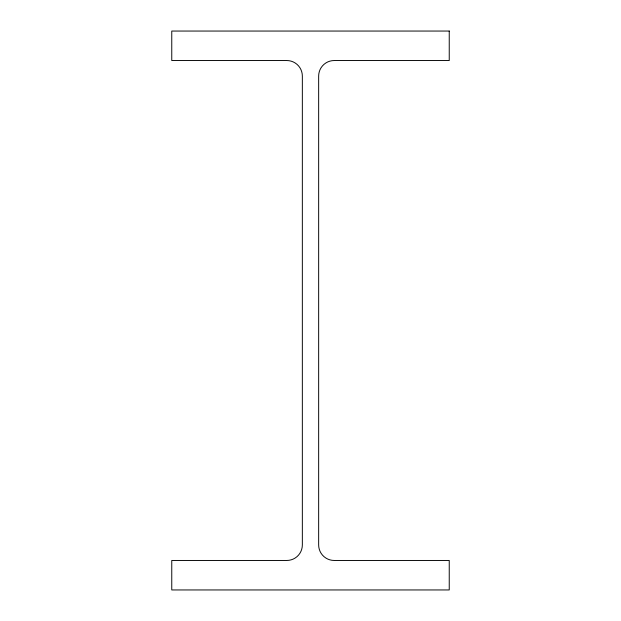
<?xml version="1.0" encoding="UTF-8"?>
<svg xmlns="http://www.w3.org/2000/svg" width="621" height="621" viewBox="0 0 621 621"><rect width="100%" height="100%" fill="white"/><g stroke="black" fill="none" stroke-linecap="round" stroke-linejoin="round"><path stroke-width="0.93" d="M449.239 31.05L171.761 31.05L171.761 60.54L286.809 60.54A15.533 15.533 0 0 1 302.342 76.073L302.342 544.928A15.533 15.533 0 0 1 286.809 560.46L171.761 560.46L171.761 589.95L449.239 589.95L449.239 560.46L334.191 560.46A15.533 15.533 0 0 1 318.658 544.928L318.658 76.073A15.533 15.533 0 0 1 334.191 60.54L449.239 60.54L449.239 31.05"/></g></svg>
